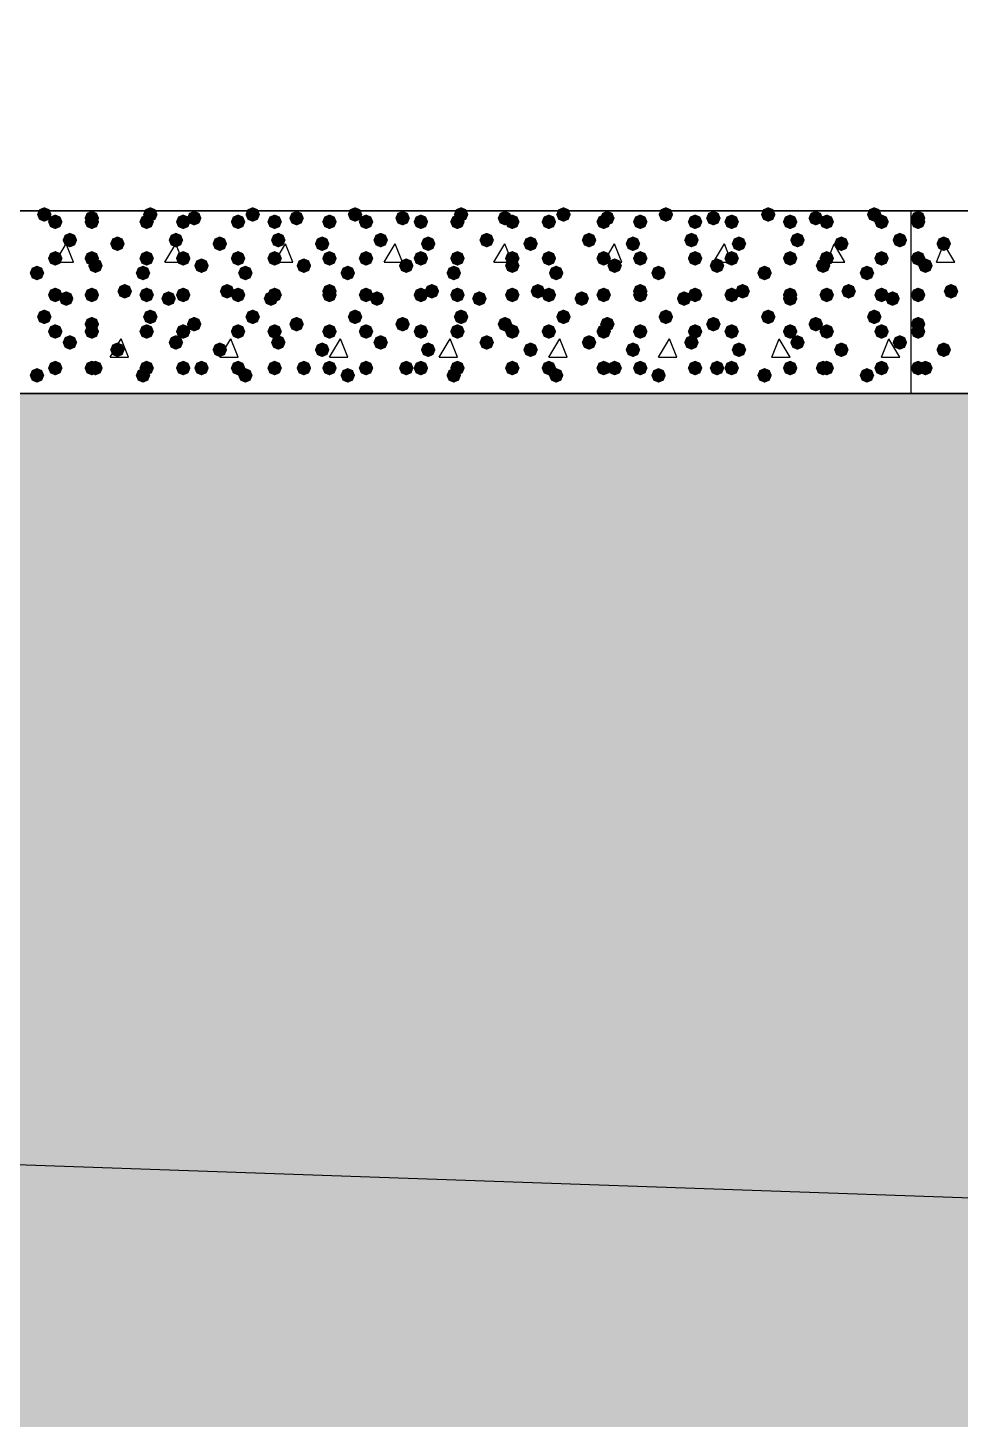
# Model space of a CAD drawing. Header units: millimetres. Extents: x 0 to 420, y 0 to 297.
# Drawn here: x 290.64 to 301.43, y 148.61 to 164.72 of the extents above; entities that cross this region are included whole.
import ezdxf

# ---------------------------------------------------------------- set-up
doc = ezdxf.new("R2010")
doc.units = ezdxf.units.MM
doc.layers.get('0').update_dxf_attribs({"linetype": 'CONTINUOUS'})

msp = doc.modelspace()

# ---------------------------------------------------------------- hatches: boundary and pattern name
at = {"true_color": 0x000008}
for points in [[(290.914667, 162.56), (290.889796, 162.500204), (290.83, 162.475333), (290.770204, 162.500204), (290.745333, 162.56), (290.770204, 162.619796), (290.83, 162.644667), (290.889796, 162.619796)], [(291.041667, 162.475333), (291.016796, 162.415537), (290.957, 162.390667), (290.897204, 162.415537), (290.872333, 162.475333), (290.897204, 162.535129), (290.957, 162.56), (291.016796, 162.535129)], [(291.465, 162.517667), (291.440129, 162.457871), (291.380333, 162.433), (291.320538, 162.457871), (291.295667, 162.517667), (291.320537, 162.577462), (291.380333, 162.602333), (291.440129, 162.577463)], [(291.465, 162.475333), (291.440129, 162.415537), (291.380333, 162.390667), (291.320538, 162.415537), (291.295667, 162.475333), (291.320537, 162.535129), (291.380333, 162.56), (291.440129, 162.535129)], [(292.1, 162.475333), (292.075129, 162.415537), (292.015333, 162.390667), (291.955537, 162.415537), (291.930667, 162.475333), (291.955537, 162.535129), (292.015333, 162.56), (292.075129, 162.535129)], [(292.142333, 162.56), (292.117462, 162.500204), (292.057667, 162.475333), (291.997871, 162.500204), (291.973, 162.56), (291.997871, 162.619796), (292.057667, 162.644667), (292.117462, 162.619796)], [(292.523333, 162.475333), (292.498462, 162.415537), (292.438667, 162.390667), (292.378871, 162.415537), (292.354, 162.475333), (292.378871, 162.535129), (292.438667, 162.56), (292.498462, 162.535129)], [(292.650333, 162.517667), (292.625463, 162.457871), (292.565667, 162.433), (292.505871, 162.457871), (292.481, 162.517667), (292.505871, 162.577462), (292.565667, 162.602333), (292.625462, 162.577463)], [(293.158333, 162.475333), (293.133462, 162.415537), (293.073667, 162.390667), (293.013871, 162.415537), (292.989, 162.475333), (293.013871, 162.535129), (293.073667, 162.56), (293.133462, 162.535129)], [(293.327667, 162.56), (293.302796, 162.500204), (293.243, 162.475333), (293.183204, 162.500204), (293.158333, 162.56), (293.183204, 162.619796), (293.243, 162.644667), (293.302796, 162.619796)], [(293.581667, 162.475333), (293.556796, 162.415537), (293.497, 162.390667), (293.437204, 162.415537), (293.412333, 162.475333), (293.437204, 162.535129), (293.497, 162.56), (293.556796, 162.535129)], [(293.835667, 162.517667), (293.810796, 162.457871), (293.751, 162.433), (293.691204, 162.457871), (293.666333, 162.517667), (293.691204, 162.577462), (293.751, 162.602333), (293.810796, 162.577463)], [(294.216667, 162.475333), (294.191796, 162.415537), (294.132, 162.390667), (294.072204, 162.415537), (294.047333, 162.475333), (294.072204, 162.535129), (294.132, 162.56), (294.191796, 162.535129)], [(294.513, 162.56), (294.488129, 162.500204), (294.428333, 162.475333), (294.368538, 162.500204), (294.343667, 162.56), (294.368537, 162.619796), (294.428333, 162.644667), (294.488129, 162.619796)], [(294.64, 162.475333), (294.615129, 162.415537), (294.555333, 162.390667), (294.495538, 162.415537), (294.470667, 162.475333), (294.495537, 162.535129), (294.555333, 162.56), (294.615129, 162.535129)], [(295.063333, 162.517667), (295.038462, 162.457871), (294.978667, 162.433), (294.918871, 162.457871), (294.894, 162.517667), (294.918871, 162.577462), (294.978667, 162.602333), (295.038462, 162.577463)], [(295.275, 162.475333), (295.250129, 162.415537), (295.190333, 162.390667), (295.130538, 162.415537), (295.105667, 162.475333), (295.130537, 162.535129), (295.190333, 162.56), (295.250129, 162.535129)], [(295.698333, 162.475333), (295.673463, 162.415537), (295.613667, 162.390667), (295.553871, 162.415537), (295.529, 162.475333), (295.553871, 162.535129), (295.613667, 162.56), (295.673462, 162.535129)], [(295.740667, 162.56), (295.715796, 162.500204), (295.656, 162.475333), (295.596204, 162.500204), (295.571333, 162.56), (295.596204, 162.619796), (295.656, 162.644667), (295.715796, 162.619796)], [(296.248667, 162.517667), (296.223796, 162.457871), (296.164, 162.433), (296.104204, 162.457871), (296.079333, 162.517667), (296.104204, 162.577462), (296.164, 162.602333), (296.223796, 162.577463)], [(296.333333, 162.475333), (296.308463, 162.415537), (296.248667, 162.390667), (296.188871, 162.415537), (296.164, 162.475333), (296.188871, 162.535129), (296.248667, 162.56), (296.308462, 162.535129)], [(296.756667, 162.475333), (296.731796, 162.415537), (296.672, 162.390667), (296.612204, 162.415537), (296.587333, 162.475333), (296.612204, 162.535129), (296.672, 162.56), (296.731796, 162.535129)], [(296.926, 162.56), (296.901129, 162.500204), (296.841333, 162.475333), (296.781538, 162.500204), (296.756667, 162.56), (296.781537, 162.619796), (296.841333, 162.644667), (296.901129, 162.619796)], [(297.391667, 162.475333), (297.366796, 162.415537), (297.307, 162.390667), (297.247204, 162.415537), (297.222333, 162.475333), (297.247204, 162.535129), (297.307, 162.56), (297.366796, 162.535129)], [(297.434, 162.517667), (297.409129, 162.457871), (297.349333, 162.433), (297.289537, 162.457871), (297.264667, 162.517667), (297.289537, 162.577462), (297.349333, 162.602333), (297.409129, 162.577463)], [(297.815, 162.475333), (297.790129, 162.415537), (297.730333, 162.390667), (297.670538, 162.415537), (297.645667, 162.475333), (297.670537, 162.535129), (297.730333, 162.56), (297.790129, 162.535129)], [(298.111333, 162.56), (298.086462, 162.500204), (298.026667, 162.475333), (297.966871, 162.500204), (297.942, 162.56), (297.966871, 162.619796), (298.026667, 162.644667), (298.086462, 162.619796)], [(298.45, 162.475333), (298.425129, 162.415537), (298.365333, 162.390667), (298.305538, 162.415537), (298.280667, 162.475333), (298.305537, 162.535129), (298.365333, 162.56), (298.425129, 162.535129)], [(298.661667, 162.517667), (298.636796, 162.457871), (298.577, 162.433), (298.517204, 162.457871), (298.492333, 162.517667), (298.517204, 162.577462), (298.577, 162.602333), (298.636796, 162.577463)], [(298.873333, 162.475333), (298.848462, 162.415537), (298.788667, 162.390667), (298.728871, 162.415537), (298.704, 162.475333), (298.728871, 162.535129), (298.788667, 162.56), (298.848462, 162.535129)], [(299.296667, 162.56), (299.271796, 162.500204), (299.212, 162.475333), (299.152204, 162.500204), (299.127333, 162.56), (299.152204, 162.619796), (299.212, 162.644667), (299.271796, 162.619796)], [(299.550667, 162.475333), (299.525796, 162.415537), (299.466, 162.390667), (299.406204, 162.415537), (299.381333, 162.475333), (299.406204, 162.535129), (299.466, 162.56), (299.525796, 162.535129)], [(299.847, 162.517667), (299.822129, 162.457871), (299.762333, 162.433), (299.702538, 162.457871), (299.677667, 162.517667), (299.702537, 162.577462), (299.762333, 162.602333), (299.822129, 162.577463)], [(299.974, 162.475333), (299.949129, 162.415537), (299.889333, 162.390667), (299.829538, 162.415537), (299.804667, 162.475333), (299.829537, 162.535129), (299.889333, 162.56), (299.949129, 162.535129)], [(300.524333, 162.56), (300.499462, 162.500204), (300.439667, 162.475333), (300.379871, 162.500204), (300.355, 162.56), (300.379871, 162.619796), (300.439667, 162.644667), (300.499462, 162.619796)], [(300.609, 162.475333), (300.584129, 162.415537), (300.524333, 162.390667), (300.464538, 162.415537), (300.439667, 162.475333), (300.464537, 162.535129), (300.524333, 162.56), (300.584129, 162.535129)], [(291.211, 162.263667), (291.186129, 162.203871), (291.126333, 162.179), (291.066537, 162.203871), (291.041667, 162.263667), (291.066537, 162.323462), (291.126333, 162.348333), (291.186129, 162.323463)], [(291.761333, 162.221333), (291.736463, 162.161537), (291.676667, 162.136667), (291.616871, 162.161537), (291.592, 162.221333), (291.616871, 162.281129), (291.676667, 162.306), (291.736462, 162.281129)], [(292.438667, 162.263667), (292.413796, 162.203871), (292.354, 162.179), (292.294204, 162.203871), (292.269333, 162.263667), (292.294204, 162.323462), (292.354, 162.348333), (292.413796, 162.323463)], [(292.946667, 162.221333), (292.921796, 162.161537), (292.862, 162.136667), (292.802204, 162.161537), (292.777333, 162.221333), (292.802204, 162.281129), (292.862, 162.306), (292.921796, 162.281129)], [(293.624, 162.263667), (293.599129, 162.203871), (293.539333, 162.179), (293.479537, 162.203871), (293.454667, 162.263667), (293.479537, 162.323462), (293.539333, 162.348333), (293.599129, 162.323463)], [(294.132, 162.221333), (294.107129, 162.161537), (294.047333, 162.136667), (293.987538, 162.161537), (293.962667, 162.221333), (293.987537, 162.281129), (294.047333, 162.306), (294.107129, 162.281129)], [(294.809333, 162.263667), (294.784462, 162.203871), (294.724667, 162.179), (294.664871, 162.203871), (294.64, 162.263667), (294.664871, 162.323462), (294.724667, 162.348333), (294.784462, 162.323463)], [(295.359667, 162.221333), (295.334796, 162.161537), (295.275, 162.136667), (295.215204, 162.161537), (295.190333, 162.221333), (295.215204, 162.281129), (295.275, 162.306), (295.334796, 162.281129)], [(296.037, 162.263667), (296.012129, 162.203871), (295.952333, 162.179), (295.892538, 162.203871), (295.867667, 162.263667), (295.892537, 162.323462), (295.952333, 162.348333), (296.012129, 162.323463)], [(296.545, 162.221333), (296.520129, 162.161537), (296.460333, 162.136667), (296.400538, 162.161537), (296.375667, 162.221333), (296.400537, 162.281129), (296.460333, 162.306), (296.520129, 162.281129)], [(297.222333, 162.263667), (297.197462, 162.203871), (297.137667, 162.179), (297.077871, 162.203871), (297.053, 162.263667), (297.077871, 162.323462), (297.137667, 162.348333), (297.197462, 162.323463)], [(297.730333, 162.221333), (297.705462, 162.161537), (297.645667, 162.136667), (297.585871, 162.161537), (297.561, 162.221333), (297.585871, 162.281129), (297.645667, 162.306), (297.705462, 162.281129)], [(298.407667, 162.263667), (298.382796, 162.203871), (298.323, 162.179), (298.263204, 162.203871), (298.238333, 162.263667), (298.263204, 162.323462), (298.323, 162.348333), (298.382796, 162.323463)], [(298.958, 162.221333), (298.933129, 162.161537), (298.873333, 162.136667), (298.813538, 162.161537), (298.788667, 162.221333), (298.813537, 162.281129), (298.873333, 162.306), (298.933129, 162.281129)], [(299.635333, 162.263667), (299.610463, 162.203871), (299.550667, 162.179), (299.490871, 162.203871), (299.466, 162.263667), (299.490871, 162.323462), (299.550667, 162.348333), (299.610462, 162.323463)], [(300.143333, 162.221333), (300.118462, 162.161537), (300.058667, 162.136667), (299.998871, 162.161537), (299.974, 162.221333), (299.998871, 162.281129), (300.058667, 162.306), (300.118462, 162.281129)], [(300.820667, 162.263667), (300.795796, 162.203871), (300.736, 162.179), (300.676204, 162.203871), (300.651333, 162.263667), (300.676204, 162.323462), (300.736, 162.348333), (300.795796, 162.323463)], [(291.041667, 162.052), (291.016796, 161.992204), (290.957, 161.967333), (290.897204, 161.992204), (290.872333, 162.052), (290.897204, 162.111796), (290.957, 162.136667), (291.016796, 162.111796)], [(291.465, 162.052), (291.440129, 161.992204), (291.380333, 161.967333), (291.320538, 161.992204), (291.295667, 162.052), (291.320537, 162.111796), (291.380333, 162.136667), (291.440129, 162.111796)], [(292.1, 162.052), (292.075129, 161.992204), (292.015333, 161.967333), (291.955537, 161.992204), (291.930667, 162.052), (291.955537, 162.111796), (292.015333, 162.136667), (292.075129, 162.111796)], [(292.523333, 162.052), (292.498462, 161.992204), (292.438667, 161.967333), (292.378871, 161.992204), (292.354, 162.052), (292.378871, 162.111796), (292.438667, 162.136667), (292.498462, 162.111796)], [(293.158333, 162.052), (293.133462, 161.992204), (293.073667, 161.967333), (293.013871, 161.992204), (292.989, 162.052), (293.013871, 162.111796), (293.073667, 162.136667), (293.133462, 162.111796)], [(293.581667, 162.052), (293.556796, 161.992204), (293.497, 161.967333), (293.437204, 161.992204), (293.412333, 162.052), (293.437204, 162.111796), (293.497, 162.136667), (293.556796, 162.111796)], [(294.216667, 162.052), (294.191796, 161.992204), (294.132, 161.967333), (294.072204, 161.992204), (294.047333, 162.052), (294.072204, 162.111796), (294.132, 162.136667), (294.191796, 162.111796)], [(294.64, 162.052), (294.615129, 161.992204), (294.555333, 161.967333), (294.495538, 161.992204), (294.470667, 162.052), (294.495537, 162.111796), (294.555333, 162.136667), (294.615129, 162.111796)], [(295.275, 162.052), (295.250129, 161.992204), (295.190333, 161.967333), (295.130538, 161.992204), (295.105667, 162.052), (295.130537, 162.111796), (295.190333, 162.136667), (295.250129, 162.111796)], [(295.698333, 162.052), (295.673463, 161.992204), (295.613667, 161.967333), (295.553871, 161.992204), (295.529, 162.052), (295.553871, 162.111796), (295.613667, 162.136667), (295.673462, 162.111796)], [(296.333333, 162.052), (296.308463, 161.992204), (296.248667, 161.967333), (296.188871, 161.992204), (296.164, 162.052), (296.188871, 162.111796), (296.248667, 162.136667), (296.308462, 162.111796)], [(296.756667, 162.052), (296.731796, 161.992204), (296.672, 161.967333), (296.612204, 161.992204), (296.587333, 162.052), (296.612204, 162.111796), (296.672, 162.136667), (296.731796, 162.111796)], [(297.391667, 162.052), (297.366796, 161.992204), (297.307, 161.967333), (297.247204, 161.992204), (297.222333, 162.052), (297.247204, 162.111796), (297.307, 162.136667), (297.366796, 162.111796)], [(297.815, 162.052), (297.790129, 161.992204), (297.730333, 161.967333), (297.670538, 161.992204), (297.645667, 162.052), (297.670537, 162.111796), (297.730333, 162.136667), (297.790129, 162.111796)], [(298.45, 162.052), (298.425129, 161.992204), (298.365333, 161.967333), (298.305538, 161.992204), (298.280667, 162.052), (298.305537, 162.111796), (298.365333, 162.136667), (298.425129, 162.111796)], [(298.873333, 162.052), (298.848462, 161.992204), (298.788667, 161.967333), (298.728871, 161.992204), (298.704, 162.052), (298.728871, 162.111796), (298.788667, 162.136667), (298.848462, 162.111796)], [(299.550667, 162.052), (299.525796, 161.992204), (299.466, 161.967333), (299.406204, 161.992204), (299.381333, 162.052), (299.406204, 162.111796), (299.466, 162.136667), (299.525796, 162.111796)], [(299.974, 162.052), (299.949129, 161.992204), (299.889333, 161.967333), (299.829538, 161.992204), (299.804667, 162.052), (299.829537, 162.111796), (299.889333, 162.136667), (299.949129, 162.111796)], [(300.609, 162.052), (300.584129, 161.992204), (300.524333, 161.967333), (300.464538, 161.992204), (300.439667, 162.052), (300.464537, 162.111796), (300.524333, 162.136667), (300.584129, 162.111796)], [(290.83, 161.882667), (290.805129, 161.822871), (290.745333, 161.798), (290.685538, 161.822871), (290.660667, 161.882667), (290.685537, 161.942462), (290.745333, 161.967333), (290.805129, 161.942463)], [(291.507333, 161.967333), (291.482462, 161.907537), (291.422667, 161.882667), (291.362871, 161.907537), (291.338, 161.967333), (291.362871, 162.027129), (291.422667, 162.052), (291.482462, 162.027129)], [(292.057667, 161.882667), (292.032796, 161.822871), (291.973, 161.798), (291.913204, 161.822871), (291.888333, 161.882667), (291.913204, 161.942462), (291.973, 161.967333), (292.032796, 161.942463)], [(292.735, 161.967333), (292.710129, 161.907537), (292.650333, 161.882667), (292.590537, 161.907537), (292.565667, 161.967333), (292.590537, 162.027129), (292.650333, 162.052), (292.710129, 162.027129)], [(293.243, 161.882667), (293.218129, 161.822871), (293.158333, 161.798), (293.098538, 161.822871), (293.073667, 161.882667), (293.098537, 161.942462), (293.158333, 161.967333), (293.218129, 161.942463)], [(293.920333, 161.967333), (293.895463, 161.907537), (293.835667, 161.882667), (293.775871, 161.907537), (293.751, 161.967333), (293.775871, 162.027129), (293.835667, 162.052), (293.895462, 162.027129)], [(294.428333, 161.882667), (294.403462, 161.822871), (294.343667, 161.798), (294.283871, 161.822871), (294.259, 161.882667), (294.283871, 161.942462), (294.343667, 161.967333), (294.403462, 161.942463)], [(295.105667, 161.967333), (295.080796, 161.907537), (295.021, 161.882667), (294.961204, 161.907537), (294.936333, 161.967333), (294.961204, 162.027129), (295.021, 162.052), (295.080796, 162.027129)], [(295.656, 161.882667), (295.631129, 161.822871), (295.571333, 161.798), (295.511538, 161.822871), (295.486667, 161.882667), (295.511537, 161.942462), (295.571333, 161.967333), (295.631129, 161.942463)], [(296.333333, 161.967333), (296.308463, 161.907537), (296.248667, 161.882667), (296.188871, 161.907537), (296.164, 161.967333), (296.188871, 162.027129), (296.248667, 162.052), (296.308462, 162.027129)], [(296.841333, 161.882667), (296.816462, 161.822871), (296.756667, 161.798), (296.696871, 161.822871), (296.672, 161.882667), (296.696871, 161.942462), (296.756667, 161.967333), (296.816462, 161.942463)], [(297.518667, 161.967333), (297.493796, 161.907537), (297.434, 161.882667), (297.374204, 161.907537), (297.349333, 161.967333), (297.374204, 162.027129), (297.434, 162.052), (297.493796, 162.027129)], [(298.026667, 161.882667), (298.001796, 161.822871), (297.942, 161.798), (297.882204, 161.822871), (297.857333, 161.882667), (297.882204, 161.942462), (297.942, 161.967333), (298.001796, 161.942463)], [(298.704, 161.967333), (298.679129, 161.907537), (298.619333, 161.882667), (298.559537, 161.907537), (298.534667, 161.967333), (298.559537, 162.027129), (298.619333, 162.052), (298.679129, 162.027129)], [(299.254333, 161.882667), (299.229462, 161.822871), (299.169667, 161.798), (299.109871, 161.822871), (299.085, 161.882667), (299.109871, 161.942462), (299.169667, 161.967333), (299.229462, 161.942463)], [(299.931667, 161.967333), (299.906796, 161.907537), (299.847, 161.882667), (299.787204, 161.907537), (299.762333, 161.967333), (299.787204, 162.027129), (299.847, 162.052), (299.906796, 162.027129)], [(300.439667, 161.882667), (300.414796, 161.822871), (300.355, 161.798), (300.295204, 161.822871), (300.270333, 161.882667), (300.295204, 161.942462), (300.355, 161.967333), (300.414796, 161.942463)], [(291.846, 161.671), (291.821129, 161.611204), (291.761333, 161.586333), (291.701537, 161.611204), (291.676667, 161.671), (291.701537, 161.730796), (291.761333, 161.755667), (291.821129, 161.730796)], [(293.031333, 161.671), (293.006463, 161.611204), (292.946667, 161.586333), (292.886871, 161.611204), (292.862, 161.671), (292.886871, 161.730796), (292.946667, 161.755667), (293.006462, 161.730796)], [(294.216667, 161.671), (294.191796, 161.611204), (294.132, 161.586333), (294.072204, 161.611204), (294.047333, 161.671), (294.072204, 161.730796), (294.132, 161.755667), (294.191796, 161.730796)], [(295.402, 161.671), (295.377129, 161.611204), (295.317333, 161.586333), (295.257538, 161.611204), (295.232667, 161.671), (295.257537, 161.730796), (295.317333, 161.755667), (295.377129, 161.730796)], [(296.629667, 161.671), (296.604796, 161.611204), (296.545, 161.586333), (296.485204, 161.611204), (296.460333, 161.671), (296.485204, 161.730796), (296.545, 161.755667), (296.604796, 161.730796)], [(297.815, 161.671), (297.790129, 161.611204), (297.730333, 161.586333), (297.670538, 161.611204), (297.645667, 161.671), (297.670537, 161.730796), (297.730333, 161.755667), (297.790129, 161.730796)], [(299.000333, 161.671), (298.975462, 161.611204), (298.915667, 161.586333), (298.855871, 161.611204), (298.831, 161.671), (298.855871, 161.730796), (298.915667, 161.755667), (298.975462, 161.730796)], [(300.228, 161.671), (300.203129, 161.611204), (300.143333, 161.586333), (300.083538, 161.611204), (300.058667, 161.671), (300.083537, 161.730796), (300.143333, 161.755667), (300.203129, 161.730796)], [(291.041667, 161.628667), (291.016796, 161.568871), (290.957, 161.544), (290.897204, 161.568871), (290.872333, 161.628667), (290.897204, 161.688462), (290.957, 161.713333), (291.016796, 161.688463)], [(291.168667, 161.586333), (291.143796, 161.526537), (291.084, 161.501667), (291.024204, 161.526537), (290.999333, 161.586333), (291.024204, 161.646129), (291.084, 161.671), (291.143796, 161.646129)], [(291.465, 161.628667), (291.440129, 161.568871), (291.380333, 161.544), (291.320538, 161.568871), (291.295667, 161.628667), (291.320537, 161.688462), (291.380333, 161.713333), (291.440129, 161.688463)], [(292.1, 161.628667), (292.075129, 161.568871), (292.015333, 161.544), (291.955537, 161.568871), (291.930667, 161.628667), (291.955537, 161.688462), (292.015333, 161.713333), (292.075129, 161.688463)], [(292.354, 161.586333), (292.329129, 161.526537), (292.269333, 161.501667), (292.209538, 161.526537), (292.184667, 161.586333), (292.209537, 161.646129), (292.269333, 161.671), (292.329129, 161.646129)], [(292.523333, 161.628667), (292.498462, 161.568871), (292.438667, 161.544), (292.378871, 161.568871), (292.354, 161.628667), (292.378871, 161.688462), (292.438667, 161.713333), (292.498462, 161.688463)], [(293.158333, 161.628667), (293.133462, 161.568871), (293.073667, 161.544), (293.013871, 161.568871), (292.989, 161.628667), (293.013871, 161.688462), (293.073667, 161.713333), (293.133462, 161.688463)], [(293.539333, 161.586333), (293.514462, 161.526537), (293.454667, 161.501667), (293.394871, 161.526537), (293.37, 161.586333), (293.394871, 161.646129), (293.454667, 161.671), (293.514462, 161.646129)], [(293.581667, 161.628667), (293.556796, 161.568871), (293.497, 161.544), (293.437204, 161.568871), (293.412333, 161.628667), (293.437204, 161.688462), (293.497, 161.713333), (293.556796, 161.688463)], [(294.216667, 161.628667), (294.191796, 161.568871), (294.132, 161.544), (294.072204, 161.568871), (294.047333, 161.628667), (294.072204, 161.688462), (294.132, 161.713333), (294.191796, 161.688463)], [(294.64, 161.628667), (294.615129, 161.568871), (294.555333, 161.544), (294.495538, 161.568871), (294.470667, 161.628667), (294.495537, 161.688462), (294.555333, 161.713333), (294.615129, 161.688463)], [(294.767, 161.586333), (294.742129, 161.526537), (294.682333, 161.501667), (294.622538, 161.526537), (294.597667, 161.586333), (294.622537, 161.646129), (294.682333, 161.671), (294.742129, 161.646129)], [(295.275, 161.628667), (295.250129, 161.568871), (295.190333, 161.544), (295.130538, 161.568871), (295.105667, 161.628667), (295.130537, 161.688462), (295.190333, 161.713333), (295.250129, 161.688463)], [(295.698333, 161.628667), (295.673463, 161.568871), (295.613667, 161.544), (295.553871, 161.568871), (295.529, 161.628667), (295.553871, 161.688462), (295.613667, 161.713333), (295.673462, 161.688463)], [(295.952333, 161.586333), (295.927462, 161.526537), (295.867667, 161.501667), (295.807871, 161.526537), (295.783, 161.586333), (295.807871, 161.646129), (295.867667, 161.671), (295.927462, 161.646129)], [(296.333333, 161.628667), (296.308463, 161.568871), (296.248667, 161.544), (296.188871, 161.568871), (296.164, 161.628667), (296.188871, 161.688462), (296.248667, 161.713333), (296.308462, 161.688463)], [(296.756667, 161.628667), (296.731796, 161.568871), (296.672, 161.544), (296.612204, 161.568871), (296.587333, 161.628667), (296.612204, 161.688462), (296.672, 161.713333), (296.731796, 161.688463)], [(297.137667, 161.586333), (297.112796, 161.526537), (297.053, 161.501667), (296.993204, 161.526537), (296.968333, 161.586333), (296.993204, 161.646129), (297.053, 161.671), (297.112796, 161.646129)], [(297.391667, 161.628667), (297.366796, 161.568871), (297.307, 161.544), (297.247204, 161.568871), (297.222333, 161.628667), (297.247204, 161.688462), (297.307, 161.713333), (297.366796, 161.688463)], [(297.815, 161.628667), (297.790129, 161.568871), (297.730333, 161.544), (297.670538, 161.568871), (297.645667, 161.628667), (297.670537, 161.688462), (297.730333, 161.713333), (297.790129, 161.688463)], [(298.323, 161.586333), (298.298129, 161.526537), (298.238333, 161.501667), (298.178538, 161.526537), (298.153667, 161.586333), (298.178537, 161.646129), (298.238333, 161.671), (298.298129, 161.646129)], [(298.45, 161.628667), (298.425129, 161.568871), (298.365333, 161.544), (298.305538, 161.568871), (298.280667, 161.628667), (298.305537, 161.688462), (298.365333, 161.713333), (298.425129, 161.688463)], [(298.873333, 161.628667), (298.848462, 161.568871), (298.788667, 161.544), (298.728871, 161.568871), (298.704, 161.628667), (298.728871, 161.688462), (298.788667, 161.713333), (298.848462, 161.688463)], [(299.550667, 161.628667), (299.525796, 161.568871), (299.466, 161.544), (299.406204, 161.568871), (299.381333, 161.628667), (299.406204, 161.688462), (299.466, 161.713333), (299.525796, 161.688463)], [(299.550667, 161.586333), (299.525796, 161.526537), (299.466, 161.501667), (299.406204, 161.526537), (299.381333, 161.586333), (299.406204, 161.646129), (299.466, 161.671), (299.525796, 161.646129)], [(299.974, 161.628667), (299.949129, 161.568871), (299.889333, 161.544), (299.829538, 161.568871), (299.804667, 161.628667), (299.829537, 161.688462), (299.889333, 161.713333), (299.949129, 161.688463)], [(300.609, 161.628667), (300.584129, 161.568871), (300.524333, 161.544), (300.464538, 161.568871), (300.439667, 161.628667), (300.464537, 161.688462), (300.524333, 161.713333), (300.584129, 161.688463)], [(300.736, 161.586333), (300.711129, 161.526537), (300.651333, 161.501667), (300.591537, 161.526537), (300.566667, 161.586333), (300.591537, 161.646129), (300.651333, 161.671), (300.711129, 161.646129)], [(290.914667, 161.374667), (290.889796, 161.314871), (290.83, 161.29), (290.770204, 161.314871), (290.745333, 161.374667), (290.770204, 161.434462), (290.83, 161.459333), (290.889796, 161.434463)], [(292.142333, 161.374667), (292.117462, 161.314871), (292.057667, 161.29), (291.997871, 161.314871), (291.973, 161.374667), (291.997871, 161.434462), (292.057667, 161.459333), (292.117462, 161.434463)], [(293.327667, 161.374667), (293.302796, 161.314871), (293.243, 161.29), (293.183204, 161.314871), (293.158333, 161.374667), (293.183204, 161.434462), (293.243, 161.459333), (293.302796, 161.434463)], [(294.513, 161.374667), (294.488129, 161.314871), (294.428333, 161.29), (294.368538, 161.314871), (294.343667, 161.374667), (294.368537, 161.434462), (294.428333, 161.459333), (294.488129, 161.434463)], [(295.740667, 161.374667), (295.715796, 161.314871), (295.656, 161.29), (295.596204, 161.314871), (295.571333, 161.374667), (295.596204, 161.434462), (295.656, 161.459333), (295.715796, 161.434463)], [(296.926, 161.374667), (296.901129, 161.314871), (296.841333, 161.29), (296.781538, 161.314871), (296.756667, 161.374667), (296.781537, 161.434462), (296.841333, 161.459333), (296.901129, 161.434463)], [(298.111333, 161.374667), (298.086462, 161.314871), (298.026667, 161.29), (297.966871, 161.314871), (297.942, 161.374667), (297.966871, 161.434462), (298.026667, 161.459333), (298.086462, 161.434463)], [(299.296667, 161.374667), (299.271796, 161.314871), (299.212, 161.29), (299.152204, 161.314871), (299.127333, 161.374667), (299.152204, 161.434462), (299.212, 161.459333), (299.271796, 161.434463)], [(300.524333, 161.374667), (300.499462, 161.314871), (300.439667, 161.29), (300.379871, 161.314871), (300.355, 161.374667), (300.379871, 161.434462), (300.439667, 161.459333), (300.499462, 161.434463)], [(291.041667, 161.205333), (291.016796, 161.145537), (290.957, 161.120667), (290.897204, 161.145537), (290.872333, 161.205333), (290.897204, 161.265129), (290.957, 161.29), (291.016796, 161.265129)], [(291.465, 161.29), (291.440129, 161.230204), (291.380333, 161.205333), (291.320538, 161.230204), (291.295667, 161.29), (291.320537, 161.349796), (291.380333, 161.374667), (291.440129, 161.349796)], [(291.465, 161.205333), (291.440129, 161.145537), (291.380333, 161.120667), (291.320538, 161.145537), (291.295667, 161.205333), (291.320537, 161.265129), (291.380333, 161.29), (291.440129, 161.265129)], [(292.1, 161.205333), (292.075129, 161.145537), (292.015333, 161.120667), (291.955537, 161.145537), (291.930667, 161.205333), (291.955537, 161.265129), (292.015333, 161.29), (292.075129, 161.265129)], [(292.523333, 161.205333), (292.498462, 161.145537), (292.438667, 161.120667), (292.378871, 161.145537), (292.354, 161.205333), (292.378871, 161.265129), (292.438667, 161.29), (292.498462, 161.265129)], [(292.650333, 161.29), (292.625463, 161.230204), (292.565667, 161.205333), (292.505871, 161.230204), (292.481, 161.29), (292.505871, 161.349796), (292.565667, 161.374667), (292.625462, 161.349796)], [(293.158333, 161.205333), (293.133462, 161.145537), (293.073667, 161.120667), (293.013871, 161.145537), (292.989, 161.205333), (293.013871, 161.265129), (293.073667, 161.29), (293.133462, 161.265129)], [(293.581667, 161.205333), (293.556796, 161.145537), (293.497, 161.120667), (293.437204, 161.145537), (293.412333, 161.205333), (293.437204, 161.265129), (293.497, 161.29), (293.556796, 161.265129)], [(293.835667, 161.29), (293.810796, 161.230204), (293.751, 161.205333), (293.691204, 161.230204), (293.666333, 161.29), (293.691204, 161.349796), (293.751, 161.374667), (293.810796, 161.349796)], [(294.216667, 161.205333), (294.191796, 161.145537), (294.132, 161.120667), (294.072204, 161.145537), (294.047333, 161.205333), (294.072204, 161.265129), (294.132, 161.29), (294.191796, 161.265129)], [(294.64, 161.205333), (294.615129, 161.145537), (294.555333, 161.120667), (294.495538, 161.145537), (294.470667, 161.205333), (294.495537, 161.265129), (294.555333, 161.29), (294.615129, 161.265129)], [(295.063333, 161.29), (295.038462, 161.230204), (294.978667, 161.205333), (294.918871, 161.230204), (294.894, 161.29), (294.918871, 161.349796), (294.978667, 161.374667), (295.038462, 161.349796)], [(295.275, 161.205333), (295.250129, 161.145537), (295.190333, 161.120667), (295.130538, 161.145537), (295.105667, 161.205333), (295.130537, 161.265129), (295.190333, 161.29), (295.250129, 161.265129)], [(295.698333, 161.205333), (295.673463, 161.145537), (295.613667, 161.120667), (295.553871, 161.145537), (295.529, 161.205333), (295.553871, 161.265129), (295.613667, 161.29), (295.673462, 161.265129)], [(296.248667, 161.29), (296.223796, 161.230204), (296.164, 161.205333), (296.104204, 161.230204), (296.079333, 161.29), (296.104204, 161.349796), (296.164, 161.374667), (296.223796, 161.349796)], [(296.333333, 161.205333), (296.308463, 161.145537), (296.248667, 161.120667), (296.188871, 161.145537), (296.164, 161.205333), (296.188871, 161.265129), (296.248667, 161.29), (296.308462, 161.265129)], [(296.756667, 161.205333), (296.731796, 161.145537), (296.672, 161.120667), (296.612204, 161.145537), (296.587333, 161.205333), (296.612204, 161.265129), (296.672, 161.29), (296.731796, 161.265129)], [(297.391667, 161.205333), (297.366796, 161.145537), (297.307, 161.120667), (297.247204, 161.145537), (297.222333, 161.205333), (297.247204, 161.265129), (297.307, 161.29), (297.366796, 161.265129)], [(297.434, 161.29), (297.409129, 161.230204), (297.349333, 161.205333), (297.289537, 161.230204), (297.264667, 161.29), (297.289537, 161.349796), (297.349333, 161.374667), (297.409129, 161.349796)], [(297.815, 161.205333), (297.790129, 161.145537), (297.730333, 161.120667), (297.670538, 161.145537), (297.645667, 161.205333), (297.670537, 161.265129), (297.730333, 161.29), (297.790129, 161.265129)], [(298.45, 161.205333), (298.425129, 161.145537), (298.365333, 161.120667), (298.305538, 161.145537), (298.280667, 161.205333), (298.305537, 161.265129), (298.365333, 161.29), (298.425129, 161.265129)], [(298.661667, 161.29), (298.636796, 161.230204), (298.577, 161.205333), (298.517204, 161.230204), (298.492333, 161.29), (298.517204, 161.349796), (298.577, 161.374667), (298.636796, 161.349796)], [(298.873333, 161.205333), (298.848462, 161.145537), (298.788667, 161.120667), (298.728871, 161.145537), (298.704, 161.205333), (298.728871, 161.265129), (298.788667, 161.29), (298.848462, 161.265129)], [(299.550667, 161.205333), (299.525796, 161.145537), (299.466, 161.120667), (299.406204, 161.145537), (299.381333, 161.205333), (299.406204, 161.265129), (299.466, 161.29), (299.525796, 161.265129)], [(299.847, 161.29), (299.822129, 161.230204), (299.762333, 161.205333), (299.702538, 161.230204), (299.677667, 161.29), (299.702537, 161.349796), (299.762333, 161.374667), (299.822129, 161.349796)], [(299.974, 161.205333), (299.949129, 161.145537), (299.889333, 161.120667), (299.829538, 161.145537), (299.804667, 161.205333), (299.829537, 161.265129), (299.889333, 161.29), (299.949129, 161.265129)], [(300.609, 161.205333), (300.584129, 161.145537), (300.524333, 161.120667), (300.464538, 161.145537), (300.439667, 161.205333), (300.464537, 161.265129), (300.524333, 161.29), (300.584129, 161.265129)], [(291.211, 161.078333), (291.186129, 161.018537), (291.126333, 160.993667), (291.066537, 161.018537), (291.041667, 161.078333), (291.066537, 161.138129), (291.126333, 161.163), (291.186129, 161.138129)], [(292.438667, 161.078333), (292.413796, 161.018537), (292.354, 160.993667), (292.294204, 161.018537), (292.269333, 161.078333), (292.294204, 161.138129), (292.354, 161.163), (292.413796, 161.138129)], [(293.624, 161.078333), (293.599129, 161.018537), (293.539333, 160.993667), (293.479537, 161.018537), (293.454667, 161.078333), (293.479537, 161.138129), (293.539333, 161.163), (293.599129, 161.138129)], [(294.809333, 161.078333), (294.784462, 161.018537), (294.724667, 160.993667), (294.664871, 161.018537), (294.64, 161.078333), (294.664871, 161.138129), (294.724667, 161.163), (294.784462, 161.138129)], [(296.037, 161.078333), (296.012129, 161.018537), (295.952333, 160.993667), (295.892538, 161.018537), (295.867667, 161.078333), (295.892537, 161.138129), (295.952333, 161.163), (296.012129, 161.138129)], [(297.222333, 161.078333), (297.197462, 161.018537), (297.137667, 160.993667), (297.077871, 161.018537), (297.053, 161.078333), (297.077871, 161.138129), (297.137667, 161.163), (297.197462, 161.138129)], [(298.407667, 161.078333), (298.382796, 161.018537), (298.323, 160.993667), (298.263204, 161.018537), (298.238333, 161.078333), (298.263204, 161.138129), (298.323, 161.163), (298.382796, 161.138129)], [(299.635333, 161.078333), (299.610463, 161.018537), (299.550667, 160.993667), (299.490871, 161.018537), (299.466, 161.078333), (299.490871, 161.138129), (299.550667, 161.163), (299.610462, 161.138129)], [(300.820667, 161.078333), (300.795796, 161.018537), (300.736, 160.993667), (300.676204, 161.018537), (300.651333, 161.078333), (300.676204, 161.138129), (300.736, 161.163), (300.795796, 161.138129)], [(291.761333, 160.993667), (291.736463, 160.933871), (291.676667, 160.909), (291.616871, 160.933871), (291.592, 160.993667), (291.616871, 161.053462), (291.676667, 161.078333), (291.736462, 161.053463)], [(292.946667, 160.993667), (292.921796, 160.933871), (292.862, 160.909), (292.802204, 160.933871), (292.777333, 160.993667), (292.802204, 161.053462), (292.862, 161.078333), (292.921796, 161.053463)], [(294.132, 160.993667), (294.107129, 160.933871), (294.047333, 160.909), (293.987538, 160.933871), (293.962667, 160.993667), (293.987537, 161.053462), (294.047333, 161.078333), (294.107129, 161.053463)], [(295.359667, 160.993667), (295.334796, 160.933871), (295.275, 160.909), (295.215204, 160.933871), (295.190333, 160.993667), (295.215204, 161.053462), (295.275, 161.078333), (295.334796, 161.053463)], [(296.545, 160.993667), (296.520129, 160.933871), (296.460333, 160.909), (296.400538, 160.933871), (296.375667, 160.993667), (296.400537, 161.053462), (296.460333, 161.078333), (296.520129, 161.053463)], [(297.730333, 160.993667), (297.705462, 160.933871), (297.645667, 160.909), (297.585871, 160.933871), (297.561, 160.993667), (297.585871, 161.053462), (297.645667, 161.078333), (297.705462, 161.053463)], [(298.958, 160.993667), (298.933129, 160.933871), (298.873333, 160.909), (298.813538, 160.933871), (298.788667, 160.993667), (298.813537, 161.053462), (298.873333, 161.078333), (298.933129, 161.053463)], [(300.143333, 160.993667), (300.118462, 160.933871), (300.058667, 160.909), (299.998871, 160.933871), (299.974, 160.993667), (299.998871, 161.053462), (300.058667, 161.078333), (300.118462, 161.053463)], [(290.83, 160.697333), (290.805129, 160.637537), (290.745333, 160.612667), (290.685538, 160.637537), (290.660667, 160.697333), (290.685537, 160.757129), (290.745333, 160.782), (290.805129, 160.757129)], [(291.041667, 160.782), (291.016796, 160.722204), (290.957, 160.697333), (290.897204, 160.722204), (290.872333, 160.782), (290.897204, 160.841796), (290.957, 160.866667), (291.016796, 160.841796)], [(291.465, 160.782), (291.440129, 160.722204), (291.380333, 160.697333), (291.320538, 160.722204), (291.295667, 160.782), (291.320537, 160.841796), (291.380333, 160.866667), (291.440129, 160.841796)], [(291.507333, 160.782), (291.482462, 160.722204), (291.422667, 160.697333), (291.362871, 160.722204), (291.338, 160.782), (291.362871, 160.841796), (291.422667, 160.866667), (291.482462, 160.841796)], [(292.057667, 160.697333), (292.032796, 160.637537), (291.973, 160.612667), (291.913204, 160.637537), (291.888333, 160.697333), (291.913204, 160.757129), (291.973, 160.782), (292.032796, 160.757129)], [(292.1, 160.782), (292.075129, 160.722204), (292.015333, 160.697333), (291.955537, 160.722204), (291.930667, 160.782), (291.955537, 160.841796), (292.015333, 160.866667), (292.075129, 160.841796)], [(292.523333, 160.782), (292.498462, 160.722204), (292.438667, 160.697333), (292.378871, 160.722204), (292.354, 160.782), (292.378871, 160.841796), (292.438667, 160.866667), (292.498462, 160.841796)], [(292.735, 160.782), (292.710129, 160.722204), (292.650333, 160.697333), (292.590537, 160.722204), (292.565667, 160.782), (292.590537, 160.841796), (292.650333, 160.866667), (292.710129, 160.841796)], [(293.158333, 160.782), (293.133462, 160.722204), (293.073667, 160.697333), (293.013871, 160.722204), (292.989, 160.782), (293.013871, 160.841796), (293.073667, 160.866667), (293.133462, 160.841796)], [(293.243, 160.697333), (293.218129, 160.637537), (293.158333, 160.612667), (293.098538, 160.637537), (293.073667, 160.697333), (293.098537, 160.757129), (293.158333, 160.782), (293.218129, 160.757129)], [(293.581667, 160.782), (293.556796, 160.722204), (293.497, 160.697333), (293.437204, 160.722204), (293.412333, 160.782), (293.437204, 160.841796), (293.497, 160.866667), (293.556796, 160.841796)], [(293.920333, 160.782), (293.895463, 160.722204), (293.835667, 160.697333), (293.775871, 160.722204), (293.751, 160.782), (293.775871, 160.841796), (293.835667, 160.866667), (293.895462, 160.841796)], [(294.216667, 160.782), (294.191796, 160.722204), (294.132, 160.697333), (294.072204, 160.722204), (294.047333, 160.782), (294.072204, 160.841796), (294.132, 160.866667), (294.191796, 160.841796)], [(294.428333, 160.697333), (294.403462, 160.637537), (294.343667, 160.612667), (294.283871, 160.637537), (294.259, 160.697333), (294.283871, 160.757129), (294.343667, 160.782), (294.403462, 160.757129)], [(294.64, 160.782), (294.615129, 160.722204), (294.555333, 160.697333), (294.495538, 160.722204), (294.470667, 160.782), (294.495537, 160.841796), (294.555333, 160.866667), (294.615129, 160.841796)], [(295.105667, 160.782), (295.080796, 160.722204), (295.021, 160.697333), (294.961204, 160.722204), (294.936333, 160.782), (294.961204, 160.841796), (295.021, 160.866667), (295.080796, 160.841796)], [(295.275, 160.782), (295.250129, 160.722204), (295.190333, 160.697333), (295.130538, 160.722204), (295.105667, 160.782), (295.130537, 160.841796), (295.190333, 160.866667), (295.250129, 160.841796)], [(295.656, 160.697333), (295.631129, 160.637537), (295.571333, 160.612667), (295.511538, 160.637537), (295.486667, 160.697333), (295.511537, 160.757129), (295.571333, 160.782), (295.631129, 160.757129)], [(295.698333, 160.782), (295.673463, 160.722204), (295.613667, 160.697333), (295.553871, 160.722204), (295.529, 160.782), (295.553871, 160.841796), (295.613667, 160.866667), (295.673462, 160.841796)], [(296.333333, 160.782), (296.308463, 160.722204), (296.248667, 160.697333), (296.188871, 160.722204), (296.164, 160.782), (296.188871, 160.841796), (296.248667, 160.866667), (296.308462, 160.841796)], [(296.333333, 160.782), (296.308463, 160.722204), (296.248667, 160.697333), (296.188871, 160.722204), (296.164, 160.782), (296.188871, 160.841796), (296.248667, 160.866667), (296.308462, 160.841796)], [(296.756667, 160.782), (296.731796, 160.722204), (296.672, 160.697333), (296.612204, 160.722204), (296.587333, 160.782), (296.612204, 160.841796), (296.672, 160.866667), (296.731796, 160.841796)], [(296.841333, 160.697333), (296.816462, 160.637537), (296.756667, 160.612667), (296.696871, 160.637537), (296.672, 160.697333), (296.696871, 160.757129), (296.756667, 160.782), (296.816462, 160.757129)], [(297.391667, 160.782), (297.366796, 160.722204), (297.307, 160.697333), (297.247204, 160.722204), (297.222333, 160.782), (297.247204, 160.841796), (297.307, 160.866667), (297.366796, 160.841796)], [(297.518667, 160.782), (297.493796, 160.722204), (297.434, 160.697333), (297.374204, 160.722204), (297.349333, 160.782), (297.374204, 160.841796), (297.434, 160.866667), (297.493796, 160.841796)], [(297.815, 160.782), (297.790129, 160.722204), (297.730333, 160.697333), (297.670538, 160.722204), (297.645667, 160.782), (297.670537, 160.841796), (297.730333, 160.866667), (297.790129, 160.841796)], [(298.026667, 160.697333), (298.001796, 160.637537), (297.942, 160.612667), (297.882204, 160.637537), (297.857333, 160.697333), (297.882204, 160.757129), (297.942, 160.782), (298.001796, 160.757129)], [(298.45, 160.782), (298.425129, 160.722204), (298.365333, 160.697333), (298.305538, 160.722204), (298.280667, 160.782), (298.305537, 160.841796), (298.365333, 160.866667), (298.425129, 160.841796)], [(298.704, 160.782), (298.679129, 160.722204), (298.619333, 160.697333), (298.559537, 160.722204), (298.534667, 160.782), (298.559537, 160.841796), (298.619333, 160.866667), (298.679129, 160.841796)], [(298.873333, 160.782), (298.848462, 160.722204), (298.788667, 160.697333), (298.728871, 160.722204), (298.704, 160.782), (298.728871, 160.841796), (298.788667, 160.866667), (298.848462, 160.841796)], [(299.254333, 160.697333), (299.229462, 160.637537), (299.169667, 160.612667), (299.109871, 160.637537), (299.085, 160.697333), (299.109871, 160.757129), (299.169667, 160.782), (299.229462, 160.757129)], [(299.550667, 160.782), (299.525796, 160.722204), (299.466, 160.697333), (299.406204, 160.722204), (299.381333, 160.782), (299.406204, 160.841796), (299.466, 160.866667), (299.525796, 160.841796)], [(299.931667, 160.782), (299.906796, 160.722204), (299.847, 160.697333), (299.787204, 160.722204), (299.762333, 160.782), (299.787204, 160.841796), (299.847, 160.866667), (299.906796, 160.841796)], [(299.974, 160.782), (299.949129, 160.722204), (299.889333, 160.697333), (299.829538, 160.722204), (299.804667, 160.782), (299.829537, 160.841796), (299.889333, 160.866667), (299.949129, 160.841796)], [(300.439667, 160.697333), (300.414796, 160.637537), (300.355, 160.612667), (300.295204, 160.637537), (300.270333, 160.697333), (300.295204, 160.757129), (300.355, 160.782), (300.414796, 160.757129)], [(300.609, 160.782), (300.584129, 160.722204), (300.524333, 160.697333), (300.464538, 160.722204), (300.439667, 160.782), (300.464537, 160.841796), (300.524333, 160.866667), (300.584129, 160.841796)]]:
    msp.add_hatch(color=0, dxfattribs=at).paths.add_polyline_path(points, flags=0)
at = {"true_color": 0x000007}
for points in [[(301.032333, 162.517667), (301.007462, 162.457871), (300.947667, 162.433), (300.887871, 162.457871), (300.863, 162.517667), (300.887871, 162.577462), (300.947667, 162.602333), (301.007462, 162.577463)], [(301.032333, 162.475333), (301.007462, 162.415537), (300.947667, 162.390667), (300.887871, 162.415537), (300.863, 162.475333), (300.887871, 162.535129), (300.947667, 162.56), (301.007462, 162.535129)], [(301.328667, 162.221333), (301.303796, 162.161537), (301.244, 162.136667), (301.184204, 162.161537), (301.159333, 162.221333), (301.184204, 162.281129), (301.244, 162.306), (301.303796, 162.281129)], [(301.032333, 162.052), (301.007462, 161.992204), (300.947667, 161.967333), (300.887871, 161.992204), (300.863, 162.052), (300.887871, 162.111796), (300.947667, 162.136667), (301.007462, 162.111796)], [(301.117, 161.967333), (301.092129, 161.907537), (301.032333, 161.882667), (300.972538, 161.907537), (300.947667, 161.967333), (300.972537, 162.027129), (301.032333, 162.052), (301.092129, 162.027129)], [(301.413333, 161.671), (301.388462, 161.611204), (301.328667, 161.586333), (301.268871, 161.611204), (301.244, 161.671), (301.268871, 161.730796), (301.328667, 161.755667), (301.388462, 161.730796)], [(301.032333, 161.628667), (301.007462, 161.568871), (300.947667, 161.544), (300.887871, 161.568871), (300.863, 161.628667), (300.887871, 161.688462), (300.947667, 161.713333), (301.007462, 161.688463)], [(301.032333, 161.29), (301.007462, 161.230204), (300.947667, 161.205333), (300.887871, 161.230204), (300.863, 161.29), (300.887871, 161.349796), (300.947667, 161.374667), (301.007462, 161.349796)], [(301.032333, 161.205333), (301.007462, 161.145537), (300.947667, 161.120667), (300.887871, 161.145537), (300.863, 161.205333), (300.887871, 161.265129), (300.947667, 161.29), (301.007462, 161.265129)], [(301.328667, 160.993667), (301.303796, 160.933871), (301.244, 160.909), (301.184204, 160.933871), (301.159333, 160.993667), (301.184204, 161.053462), (301.244, 161.078333), (301.303796, 161.053463)], [(301.032333, 160.782), (301.007462, 160.722204), (300.947667, 160.697333), (300.887871, 160.722204), (300.863, 160.782), (300.887871, 160.841796), (300.947667, 160.866667), (301.007462, 160.841796)], [(301.117, 160.782), (301.092129, 160.722204), (301.032333, 160.697333), (300.972538, 160.722204), (300.947667, 160.782), (300.972537, 160.841796), (301.032333, 160.866667), (301.092129, 160.841796)]]:
    msp.add_hatch(color=0, dxfattribs=at).paths.add_polyline_path(points, flags=0)
at = {"true_color": 0x000008}
h = msp.add_hatch(color=0, dxfattribs=at)
h.paths.add_polyline_path([(379.603, 160.485667), (33.528, 160.485667), (379.603, 148.463)], flags=0)
h.paths.add_polyline_path([(33.528, 160.485667), (379.603, 148.463), (33.528, 148.463)], flags=0)

# ---------------------------------------------------------------- linework, layer by layer
at = {"color": 0, "true_color": 0x000007}
for points in [[(32.469667, 183.811333), (32.469667, 160.485667), (380.661333, 160.485667), (380.661333, 183.811333), (218.228333, 183.811333), (218.228333, 204.978), (194.902667, 204.978), (194.902667, 183.811333)], [(32.469667, 183.811333), (32.469667, 160.485667), (380.661333, 160.485667), (380.661333, 183.811333), (218.228333, 183.811333), (218.228333, 204.978), (194.902667, 204.978), (194.902667, 183.811333)], [(300.863, 162.602333), (300.863, 160.485667), (302.979667, 160.485667), (302.979667, 162.602333)]]:
    msp.add_lwpolyline(points, close=True, dxfattribs=at)
at = {"color": 0, "true_color": 0x0000fd}
msp.add_lwpolyline([(34.586333, 162.602333), (378.544667, 162.602333), (378.544667, 181.694667), (216.111667, 181.694667), (216.111667, 202.861333), (197.019333, 202.861333), (197.019333, 181.694667), (34.586333, 181.694667)], close=True, dxfattribs=at)
at = {"color": 0, "true_color": 0x000007}
for points in [[(300.863, 162.602333), (281.770667, 162.602333)], [(301.159333, 162.009667), (301.244, 162.221333)], [(301.371, 162.009667), (301.244, 162.221333)], [(301.159333, 162.009667), (301.371, 162.009667)], [(281.770667, 160.485667), (300.863, 160.485667)]]:
    msp.add_lwpolyline(points, dxfattribs=at)
at = {"color": 0, "true_color": 0x000008}
for points in [[(290.957, 162.009667), (291.084, 162.221333)], [(291.168667, 162.009667), (291.084, 162.221333)], [(292.227, 162.009667), (292.354, 162.221333)], [(292.438667, 162.009667), (292.354, 162.221333)], [(293.497, 162.009667), (293.624, 162.221333)], [(293.708667, 162.009667), (293.624, 162.221333)], [(294.767, 162.009667), (294.894, 162.221333)], [(294.978667, 162.009667), (294.894, 162.221333)], [(296.037, 162.009667), (296.164, 162.221333)], [(296.248667, 162.009667), (296.164, 162.221333)], [(297.307, 162.009667), (297.434, 162.221333)], [(297.518667, 162.009667), (297.434, 162.221333)], [(298.577, 162.009667), (298.704, 162.221333)], [(298.788667, 162.009667), (298.704, 162.221333)], [(299.889333, 162.009667), (299.974, 162.221333)], [(300.101, 162.009667), (299.974, 162.221333)], [(290.957, 162.009667), (291.168667, 162.009667)], [(292.227, 162.009667), (292.438667, 162.009667)], [(293.497, 162.009667), (293.708667, 162.009667)], [(294.767, 162.009667), (294.978667, 162.009667)], [(296.037, 162.009667), (296.248667, 162.009667)], [(297.307, 162.009667), (297.518667, 162.009667)], [(298.577, 162.009667), (298.788667, 162.009667)], [(299.889333, 162.009667), (300.101, 162.009667)], [(291.592, 160.909), (291.719, 161.120667)], [(291.803667, 160.909), (291.719, 161.120667)], [(292.862, 160.909), (292.989, 161.120667)], [(293.073667, 160.909), (292.989, 161.120667)], [(294.132, 160.909), (294.259, 161.120667)], [(294.343667, 160.909), (294.259, 161.120667)], [(295.402, 160.909), (295.529, 161.120667)], [(295.613667, 160.909), (295.529, 161.120667)], [(296.672, 160.909), (296.799, 161.120667)], [(296.883667, 160.909), (296.799, 161.120667)], [(297.942, 160.909), (298.069, 161.120667)], [(298.153667, 160.909), (298.069, 161.120667)], [(299.254333, 160.909), (299.339, 161.120667)], [(299.466, 160.909), (299.339, 161.120667)], [(300.524333, 160.909), (300.609, 161.120667)], [(300.736, 160.909), (300.609, 161.120667)], [(291.592, 160.909), (291.803667, 160.909)], [(292.862, 160.909), (293.073667, 160.909)], [(294.132, 160.909), (294.343667, 160.909)], [(295.402, 160.909), (295.613667, 160.909)], [(296.672, 160.909), (296.883667, 160.909)], [(297.942, 160.909), (298.153667, 160.909)], [(299.254333, 160.909), (299.466, 160.909)], [(300.524333, 160.909), (300.736, 160.909)]]:
    msp.add_lwpolyline(points, dxfattribs=at)
for points in [[(379.603, 160.485667), (33.528, 160.485667), (379.603, 148.463)], [(33.528, 160.485667), (379.603, 148.463), (33.528, 148.463)]]:
    msp.add_lwpolyline(points, close=True, dxfattribs=at)

doc.saveas('drawing.dxf')
